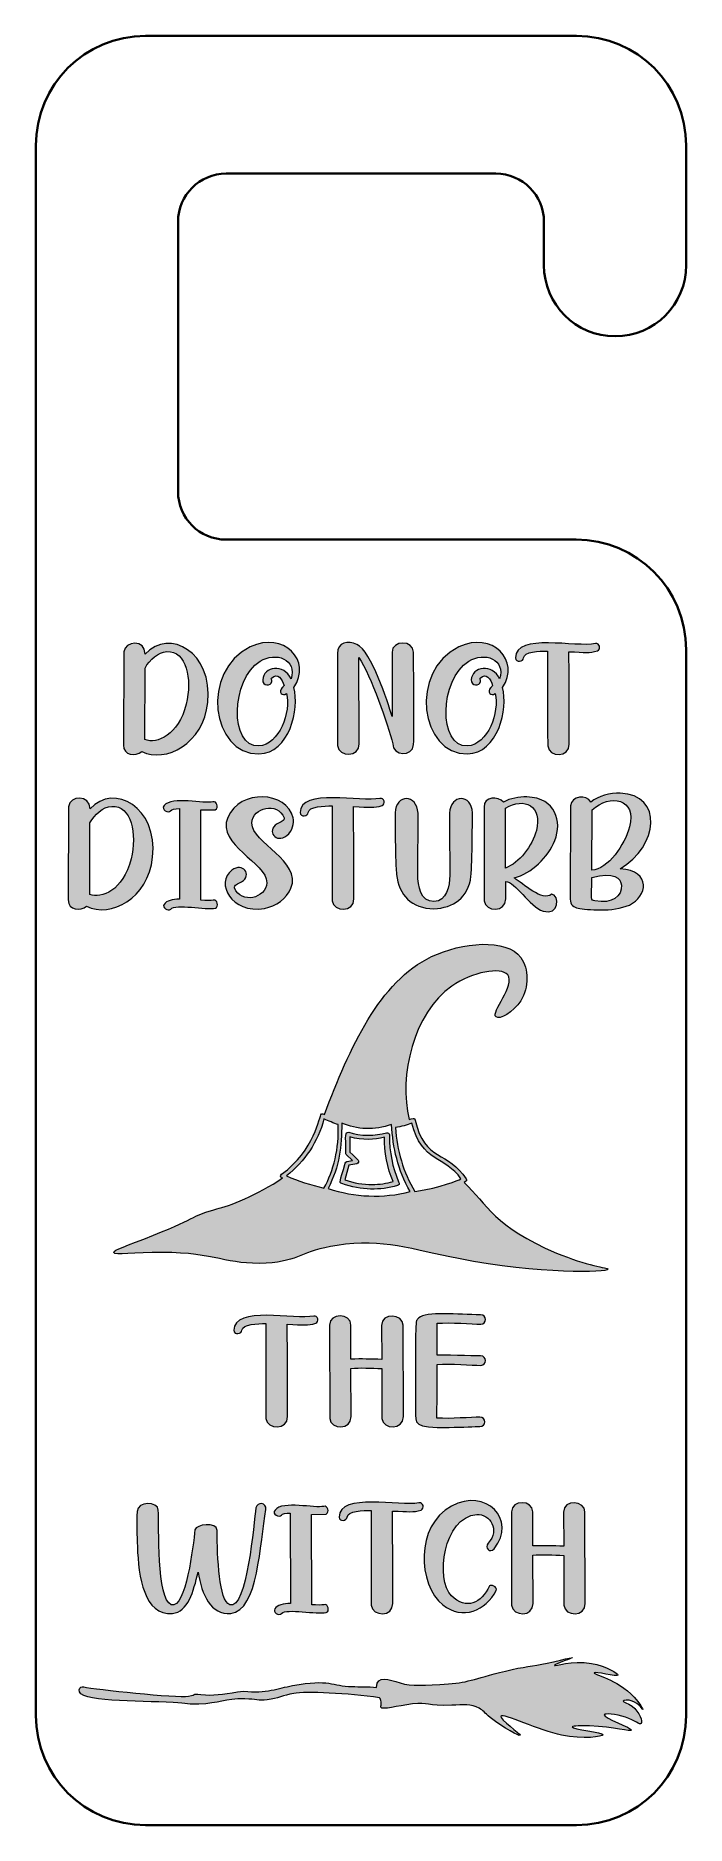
# Model space of a CAD drawing. Header units: inches. Extents: x 36 to 324, y 36 to 828.
import ezdxf

# ---------------------------------------------------------------- set-up
doc = ezdxf.new("R2010")
doc.units = ezdxf.units.IN
doc.header["$MEASUREMENT"] = 0
doc.layers.add('_U+0421_U+043B_U+043E_U+0439 1', color=7, linetype='Continuous')

msp = doc.modelspace()

# ---------------------------------------------------------------- hatches: boundary and pattern name
at = {"layer": '_U+0421_U+043B_U+043E_U+0439 1', "true_color": 0xffffff}
h = msp.add_hatch(color=7, dxfattribs=at)
h.dxf.hatch_style = 2
edge = h.paths.add_edge_path()
edge.add_spline(control_points=[(84.45, 554.32), (95.25, 566.02), (114.46, 555.01), (112.17, 532.91), (110.21, 514.67), (93.6, 505.96), (82.89, 511.23), (80.27, 509.1), (74.81, 509.38), (74.81, 514.06), (74.81, 514.06), (74.95, 555.31), (74.95, 555.31), (75.5, 560.25), (84.45, 560.93), (84.45, 554.32)], knot_values=[0, 0, 0, 0, 1, 1, 1, 2, 2, 2, 3, 3, 3, 4, 4, 4, 5, 5, 5, 5], degree=3, periodic=1)
edge = h.paths.add_edge_path()
edge.add_spline(control_points=[(84.31, 516.47), (89.74, 514.5), (99.14, 518.36), (102.6, 532.2), (105.36, 543.26), (102.67, 555.95), (94.09, 555.45), (90.12, 555.24), (86.51, 551.84), (84.38, 548.15), (84.38, 548.15), (84.31, 516.47), (84.31, 516.47)], knot_values=[0, 0, 0, 0, 1, 1, 1, 2, 2, 2, 3, 3, 3, 4, 4, 4, 4], degree=3, periodic=1)
edge = h.paths.add_edge_path()
edge.add_spline(control_points=[(134.78, 510.16), (113.8, 509.74), (108.76, 546.95), (130.95, 557.51), (145.7, 564.6), (158.53, 551.41), (150.23, 539.5), (153, 530.28), (148.24, 510.43), (134.78, 510.16)], knot_values=[0, 0, 0, 0, 1, 1, 1, 2, 2, 2, 3, 3, 3, 3], degree=3, periodic=1)
edge = h.paths.add_edge_path()
edge.add_spline(control_points=[(146.97, 536.88), (145.27, 535.46), (143.22, 537.66), (145.13, 539.5), (145.41, 539.79), (145.7, 540.14), (145.91, 540.43), (145.06, 543.12), (143.14, 546.45), (140.38, 543.61), (140.1, 543.47), (140.59, 542.91), (140.52, 542.27), (140.31, 540), (136.34, 540.14), (136.48, 542.98), (136.69, 548.72), (145.91, 550.35), (149.03, 543.33), (151.79, 552.05), (142.22, 555.52), (135.35, 551.2), (122.37, 543.19), (121.66, 513), (134.78, 513.7), (143.79, 514.18), (149.16, 528.87), (146.97, 536.88)], knot_values=[0, 0, 0, 0, 1, 1, 1, 2, 2, 2, 3, 3, 3, 4, 4, 4, 5, 5, 5, 6, 6, 6, 7, 7, 7, 8, 8, 8, 9, 9, 9, 9], degree=3, periodic=1)
edge = h.paths.add_edge_path()
edge.add_spline(control_points=[(178.16, 558.64), (184.66, 555.57), (191.78, 533.43), (193.83, 526.68), (193.83, 526.68), (193.75, 555.17), (193.75, 555.17), (193.75, 560.55), (203.25, 560.55), (203.25, 555.17), (203.25, 550.56), (203.68, 521.5), (203.25, 514.27), (202.9, 508.6), (194.11, 509.31), (194.04, 514.63), (192.12, 523.02), (184.25, 545.11), (179.08, 552.76), (179.08, 552.76), (179.22, 514.63), (179.22, 514.63), (179.22, 508.53), (170.29, 508.74), (169.65, 513.85), (169.65, 513.85), (169.58, 554.53), (169.58, 554.53), (169.58, 559.7), (174.26, 560.55), (178.16, 558.64)], knot_values=[0, 0, 0, 0, 1, 1, 1, 2, 2, 2, 3, 3, 3, 4, 4, 4, 5, 5, 5, 6, 6, 6, 7, 7, 7, 8, 8, 8, 9, 9, 9, 10, 10, 10, 10], degree=3, periodic=1)
edge = h.paths.add_edge_path()
edge.add_spline(control_points=[(227.14, 510.16), (206.16, 509.74), (201.12, 546.95), (223.31, 557.51), (238.06, 564.6), (250.89, 551.41), (242.6, 539.5), (245.36, 530.28), (240.61, 510.43), (227.14, 510.16)], knot_values=[0, 0, 0, 0, 1, 1, 1, 2, 2, 2, 3, 3, 3, 3], degree=3, periodic=1)
edge = h.paths.add_edge_path()
edge.add_spline(control_points=[(239.34, 536.88), (237.63, 535.46), (235.58, 537.66), (237.49, 539.5), (237.78, 539.79), (238.06, 540.14), (238.27, 540.43), (237.42, 543.12), (235.51, 546.45), (232.74, 543.61), (232.46, 543.47), (232.96, 542.91), (232.89, 542.27), (232.67, 540), (228.7, 540.14), (228.84, 542.98), (229.06, 548.72), (238.27, 550.35), (241.39, 543.33), (244.16, 552.05), (234.59, 555.52), (227.71, 551.2), (214.74, 543.19), (214.03, 513), (227.14, 513.7), (236.15, 514.18), (241.52, 528.87), (239.34, 536.88)], knot_values=[0, 0, 0, 0, 1, 1, 1, 2, 2, 2, 3, 3, 3, 4, 4, 4, 5, 5, 5, 6, 6, 6, 7, 7, 7, 8, 8, 8, 9, 9, 9, 9], degree=3, periodic=1)
edge = h.paths.add_edge_path()
edge.add_spline(control_points=[(252.02, 552.69), (252.02, 551.13), (248.41, 550.35), (248.41, 552.69), (248.41, 563.75), (275.45, 557.14), (283.78, 559), (285.62, 559.42), (286.4, 556.37), (284.7, 555.81), (281.09, 554.67), (279.39, 555.1), (272.08, 555.38), (272.08, 555.38), (272.23, 514.52), (272.23, 514.49), (272.23, 508.39), (263.29, 508.6), (262.66, 513.71), (262.65, 514.79), (262.58, 554.64), (262.58, 555.67), (258.86, 555.67), (252.14, 555.43), (252.02, 552.69)], knot_values=[0, 0, 0, 0, 1, 1, 1, 2, 2, 2, 3, 3, 3, 4, 4, 4, 5, 5, 5, 6, 6, 6, 7, 7, 7, 8, 8, 8, 8], degree=3, periodic=1)
edge = h.paths.add_edge_path()
edge.add_spline(control_points=[(60.03, 485.81), (70.83, 497.51), (90.04, 486.5), (87.75, 464.4), (85.78, 446.12), (69.16, 437.46), (58.47, 442.72), (55.85, 440.59), (50.39, 440.87), (50.39, 445.55), (50.39, 445.55), (50.53, 486.8), (50.53, 486.8), (51.08, 491.75), (60.03, 492.4), (60.03, 485.81)], knot_values=[0, 0, 0, 0, 1, 1, 1, 2, 2, 2, 3, 3, 3, 4, 4, 4, 5, 5, 5, 5], degree=3, periodic=1)
edge = h.paths.add_edge_path()
edge.add_spline(control_points=[(59.89, 447.96), (65.07, 446.08), (74.64, 449.54), (78.18, 463.69), (80.94, 474.75), (78.25, 487.44), (69.67, 486.94), (65.7, 486.73), (62.08, 483.33), (59.96, 479.64), (59.96, 479.64), (59.89, 447.96), (59.89, 447.96)], knot_values=[0, 0, 0, 0, 1, 1, 1, 2, 2, 2, 3, 3, 3, 4, 4, 4, 4], degree=3, periodic=1)
edge = h.paths.add_edge_path()
edge.add_spline(control_points=[(99.58, 485.95), (97.6, 485.95), (96.11, 485.74), (95.68, 485.03), (94.83, 483.75), (91.22, 485.38), (92.85, 487.3), (96.25, 491.57), (110.62, 487.92), (114.47, 488.93), (115.96, 489.42), (117.24, 486.45), (115.46, 485.45), (115.46, 485.45), (109.01, 485.38), (109.01, 485.38), (109.01, 485.38), (109.08, 445.41), (109.08, 445.41), (111.49, 445.27), (113.48, 445.13), (114.61, 445.41), (116.38, 445.98), (117.16, 442.36), (115.53, 441.94), (111.44, 440.91), (97.89, 443.95), (95.75, 441.51), (94.41, 440.23), (91.85, 442.22), (92.78, 443.57), (93.84, 445.27), (96.53, 445.83), (99.65, 445.91), (99.65, 445.91), (99.58, 485.95), (99.58, 485.95)], knot_values=[0, 0, 0, 0, 1, 1, 1, 2, 2, 2, 3, 3, 3, 4, 4, 4, 5, 5, 5, 6, 6, 6, 7, 7, 7, 8, 8, 8, 9, 9, 9, 10, 10, 10, 11, 11, 11, 12, 12, 12, 12], degree=3, periodic=1)
edge = h.paths.add_edge_path()
edge.add_spline(control_points=[(149.91, 481.84), (150.4, 479.64), (149.84, 476.03), (147.14, 474.04), (142.39, 470.22), (137.92, 476.17), (142.89, 479.15), (144.45, 480.07), (146.36, 480.64), (145.94, 481.84), (143.2, 489.16), (131.93, 486.5), (131.69, 479.57), (131.57, 470.63), (154.05, 462.81), (148.98, 450.72), (147, 446.12), (142.46, 442.79), (137.29, 441.79), (122.38, 439.16), (115.46, 453.24), (122.83, 458.66), (127.58, 462.49), (132.04, 456.53), (127.08, 453.56), (125.52, 452.64), (123.61, 452.07), (124.03, 450.86), (126.76, 443.54), (138.04, 446.21), (138.28, 453.13), (138.4, 462.07), (115.92, 469.89), (120.98, 481.98), (126.42, 494.81), (147.24, 493.68), (149.91, 481.84)], knot_values=[0, 0, 0, 0, 1, 1, 1, 2, 2, 2, 3, 3, 3, 4, 4, 4, 5, 5, 5, 6, 6, 6, 7, 7, 7, 8, 8, 8, 9, 9, 9, 10, 10, 10, 11, 11, 11, 12, 12, 12, 12], degree=3, periodic=1)
edge = h.paths.add_edge_path()
edge.add_spline(control_points=[(156.65, 484.18), (156.65, 482.62), (153.03, 481.84), (153.03, 484.18), (153.03, 495.24), (180.07, 488.63), (188.4, 490.49), (190.25, 490.91), (191.03, 487.86), (189.33, 487.3), (185.71, 486.16), (184.01, 486.59), (176.71, 486.87), (176.71, 486.87), (176.85, 446.01), (176.85, 445.98), (176.85, 439.88), (167.92, 440.09), (167.28, 445.2), (167.28, 446.38), (167.21, 486.15), (167.21, 487.16), (163.73, 487.15), (156.76, 486.97), (156.65, 484.18)], knot_values=[0, 0, 0, 0, 1, 1, 1, 2, 2, 2, 3, 3, 3, 4, 4, 4, 5, 5, 5, 6, 6, 6, 7, 7, 7, 8, 8, 8, 8], degree=3, periodic=1)
edge = h.paths.add_edge_path()
edge.add_spline(control_points=[(229.31, 484.11), (229.31, 467.81), (229.02, 459.94), (228.67, 456.11), (227.67, 446.4), (220.66, 441.94), (212.29, 441.65), (202.37, 441.65), (196.69, 447.68), (195.77, 456.82), (195.35, 460.86), (195.13, 468.23), (195.13, 484.11), (195.35, 492.54), (204.85, 492.4), (205.27, 483.97), (205.27, 483.97), (205.13, 456.82), (205.13, 456.82), (205.27, 451.72), (206.33, 444.77), (212.29, 444.77), (218.1, 445.05), (219.17, 451.58), (219.31, 456.47), (219.31, 456.61), (219.31, 457.24), (219.17, 483.97), (219.59, 492.4), (229.09, 492.54), (229.31, 484.11)], knot_values=[0, 0, 0, 0, 1, 1, 1, 2, 2, 2, 3, 3, 3, 4, 4, 4, 5, 5, 5, 6, 6, 6, 7, 7, 7, 8, 8, 8, 9, 9, 9, 10, 10, 10, 10], degree=3, periodic=1)
edge = h.paths.add_edge_path()
edge.add_spline(control_points=[(244.12, 445.98), (244.12, 439.88), (235.18, 440.09), (234.55, 445.2), (234.55, 445.2), (234.48, 486.52), (234.48, 486.52), (234.48, 491.48), (240.64, 491.55), (243.05, 488.86), (246.17, 490.49), (249.93, 491.2), (253.48, 491.12), (266.45, 490.7), (269.07, 480.07), (265.81, 471.85), (262.9, 464.33), (255.39, 457.25), (247.8, 455.26), (247.88, 455.19), (248.02, 455.19), (248.09, 455.12), (251.35, 452.92), (260.71, 444.49), (264.32, 448.1), (268.22, 447.82), (267.8, 438.32), (260.63, 440.59), (254.57, 442.52), (248.24, 453.7), (244.12, 453.7), (244.12, 453.7), (244.12, 445.98), (244.12, 445.98), (244.12, 445.98), (244.12, 445.98), (244.12, 445.98)], knot_values=[0, 0, 0, 0, 1, 1, 1, 2, 2, 2, 3, 3, 3, 4, 4, 4, 5, 5, 5, 6, 6, 6, 7, 7, 7, 8, 8, 8, 9, 9, 9, 10, 10, 10, 11, 11, 11, 12, 12, 12, 12], degree=3, periodic=1)
edge = h.paths.add_edge_path()
edge.add_spline(control_points=[(244.05, 459.65), (250, 461.85), (255.82, 469.44), (257.66, 476.31), (260.44, 486.89), (252.34, 491.31), (243.97, 486.16), (243.97, 486.16), (244.05, 459.65), (244.05, 459.65)], knot_values=[0, 0, 0, 0, 1, 1, 1, 2, 2, 2, 3, 3, 3, 3], degree=3, periodic=1)
edge = h.paths.add_edge_path()
edge.add_spline(control_points=[(298.84, 443.28), (291.54, 440.02), (279.91, 441.16), (276.16, 441.87), (274.24, 442.15), (272.68, 443.35), (272.68, 445.91), (272.68, 445.91), (272.75, 487.23), (272.75, 487.23), (273.25, 491.55), (279.77, 492.33), (281.76, 488.79), (285.23, 491.62), (290.19, 492.9), (294.8, 492.76), (313.92, 492.13), (311.8, 469.27), (294.73, 459.3), (309.02, 458.46), (306.64, 446.77), (298.84, 443.28)], knot_values=[0, 0, 0, 0, 1, 1, 1, 2, 2, 2, 3, 3, 3, 4, 4, 4, 5, 5, 5, 6, 6, 6, 7, 7, 7, 7], degree=3, periodic=1)
edge = h.paths.add_edge_path()
edge.add_spline(control_points=[(282.18, 455.4), (282.18, 445.16), (281.38, 445.53), (283.6, 445.13), (291.19, 443.57), (295.72, 447.25), (295.3, 452), (295.02, 455.05), (292.25, 458.17), (282.18, 455.4)], knot_values=[0, 0, 0, 0, 1, 1, 1, 2, 2, 2, 3, 3, 3, 3], degree=3, periodic=1)
edge = h.paths.add_edge_path()
edge.add_spline(control_points=[(282.18, 458.73), (289.49, 459.09), (296.79, 469.93), (298.91, 477.94), (302.34, 490.34), (290.18, 492.69), (282.33, 485.38), (282.33, 485.38), (282.18, 458.73), (282.18, 458.73)], knot_values=[0, 0, 0, 0, 1, 1, 1, 2, 2, 2, 3, 3, 3, 3], degree=3, periodic=1)
edge = h.paths.add_edge_path()
edge.add_spline(control_points=[(127.3, 255.05), (127.3, 253.49), (123.68, 252.71), (123.68, 255.05), (123.68, 266.12), (150.89, 259.54), (159.06, 261.36), (160.9, 261.78), (161.68, 258.73), (159.98, 258.17), (156.36, 257.03), (154.66, 257.46), (147.36, 257.74), (147.36, 257.74), (147.5, 216.88), (147.5, 216.85), (147.5, 210.75), (138.57, 210.96), (137.93, 216.07), (137.93, 217.14), (137.86, 257), (137.86, 258.02), (134.38, 258.03), (127.42, 257.84), (127.3, 255.05)], knot_values=[0, 0, 0, 0, 1, 1, 1, 2, 2, 2, 3, 3, 3, 4, 4, 4, 5, 5, 5, 6, 6, 6, 7, 7, 7, 8, 8, 8, 8], degree=3, periodic=1)
edge = h.paths.add_edge_path()
edge.add_spline(control_points=[(175.57, 242.29), (180.21, 242.45), (184.46, 242.3), (189.18, 242.15), (189.18, 242.15), (189.11, 257.17), (189.11, 257.17), (189.11, 263.34), (198.68, 262.13), (198.61, 257.39), (198.61, 257.39), (198.75, 216.84), (198.75, 216.84), (198.75, 210.75), (189.82, 210.96), (189.18, 216.06), (189.18, 216.06), (189.18, 238.11), (189.18, 238.11), (184.72, 238.32), (179.4, 238.53), (175.57, 238.18), (175.57, 238.18), (175.64, 216.84), (175.64, 216.84), (175.71, 210.75), (166.71, 210.96), (166.14, 216.06), (166.14, 216.06), (166.07, 257.38), (166.07, 257.38), (166, 262.91), (175.64, 262.63), (175.5, 257.38), (175.5, 257.38), (175.57, 242.29), (175.57, 242.29)], knot_values=[0, 0, 0, 0, 1, 1, 1, 2, 2, 2, 3, 3, 3, 4, 4, 4, 5, 5, 5, 6, 6, 6, 7, 7, 7, 8, 8, 8, 9, 9, 9, 10, 10, 10, 11, 11, 11, 12, 12, 12, 12], degree=3, periodic=1)
edge = h.paths.add_edge_path()
edge.add_spline(control_points=[(232.63, 216.63), (235.4, 216.56), (235.61, 212.38), (232.56, 212.45), (230.86, 212.45), (224.98, 212.17), (219.02, 212.1), (202.99, 211.82), (204.14, 213.59), (204.14, 219.61), (204.29, 261.16), (203.74, 258.91), (205.62, 260.58), (208.55, 263.5), (223.3, 261.92), (232.92, 261.92), (235.97, 261.92), (235.75, 257.81), (232.99, 257.74), (229.02, 257.81), (219.8, 258.59), (213.71, 258.17), (213.71, 258.17), (213.78, 244.06), (213.78, 244.06), (220.4, 244.06), (232.92, 243.71), (232.92, 243.71), (235.97, 243.71), (235.75, 239.53), (232.99, 239.53), (229.02, 239.6), (219.8, 240.38), (213.71, 239.95), (213.71, 239.92), (213.63, 216.21), (213.63, 216.21), (219.73, 215.78), (228.74, 216.56), (232.63, 216.63)], knot_values=[0, 0, 0, 0, 1, 1, 1, 2, 2, 2, 3, 3, 3, 4, 4, 4, 5, 5, 5, 6, 6, 6, 7, 7, 7, 8, 8, 8, 9, 9, 9, 10, 10, 10, 11, 11, 11, 12, 12, 12, 13, 13, 13, 13], degree=3, periodic=1)
edge = h.paths.add_edge_path()
edge.add_spline(control_points=[(96.5, 129.71), (83.95, 128.65), (81.47, 145.87), (80.97, 159.34), (80.76, 163.87), (80.55, 170.18), (80.83, 174.79), (81.11, 179.68), (90.12, 179.32), (90.26, 175.42), (90.62, 168.96), (89.51, 135.81), (96, 133.61), (102.57, 131.42), (105.65, 159.92), (106.49, 166.78), (106.78, 169.12), (116.28, 170.32), (116.28, 166.49), (116.42, 154.44), (117.06, 135.24), (121.88, 133.61), (129.6, 131.03), (132.53, 170.35), (133.5, 176.42), (133.93, 179.32), (138.4, 178.83), (137.83, 175.78), (135.33, 160.77), (134.41, 130.87), (122.37, 129.71), (113.44, 128.93), (109.54, 137.93), (107.84, 148.07), (105.89, 139.3), (103.31, 130.38), (96.5, 129.71)], knot_values=[0, 0, 0, 0, 1, 1, 1, 2, 2, 2, 3, 3, 3, 4, 4, 4, 5, 5, 5, 6, 6, 6, 7, 7, 7, 8, 8, 8, 9, 9, 9, 10, 10, 10, 11, 11, 11, 12, 12, 12, 12], degree=3, periodic=1)
edge = h.paths.add_edge_path()
edge.add_spline(control_points=[(148.67, 174.15), (146.68, 174.15), (145.2, 173.94), (144.77, 173.23), (143.92, 171.95), (140.3, 173.58), (141.93, 175.5), (145.34, 179.78), (159.71, 176.11), (163.56, 177.13), (165.05, 177.62), (166.32, 174.65), (164.55, 173.65), (164.55, 173.65), (158.1, 173.58), (158.1, 173.58), (158.1, 173.58), (158.17, 133.61), (158.17, 133.61), (160.58, 133.47), (162.57, 133.32), (163.7, 133.61), (165.47, 134.18), (166.25, 130.56), (164.62, 130.14), (160.54, 129.11), (146.98, 132.15), (144.84, 129.71), (143.49, 128.43), (140.94, 130.42), (141.86, 131.77), (142.93, 133.47), (145.62, 134.03), (148.74, 134.11), (148.74, 134.11), (148.67, 174.15), (148.67, 174.15)], knot_values=[0, 0, 0, 0, 1, 1, 1, 2, 2, 2, 3, 3, 3, 4, 4, 4, 5, 5, 5, 6, 6, 6, 7, 7, 7, 8, 8, 8, 9, 9, 9, 10, 10, 10, 11, 11, 11, 12, 12, 12, 12], degree=3, periodic=1)
edge = h.paths.add_edge_path()
edge.add_spline(control_points=[(173.9, 172.38), (173.9, 170.82), (170.29, 170.04), (170.29, 172.38), (170.29, 183.45), (197.38, 176.84), (205.66, 178.69), (207.51, 179.11), (208.29, 176.06), (206.58, 175.5), (202.97, 174.36), (201.27, 174.79), (193.97, 175.07), (193.97, 175.07), (194.11, 134.21), (194.11, 134.18), (194.11, 128.08), (185.17, 128.29), (184.54, 133.4), (184.54, 134.47), (184.47, 174.33), (184.47, 175.35), (180.99, 175.35), (174.02, 175.16), (173.9, 172.38)], knot_values=[0, 0, 0, 0, 1, 1, 1, 2, 2, 2, 3, 3, 3, 4, 4, 4, 5, 5, 5, 6, 6, 6, 7, 7, 7, 8, 8, 8, 8], degree=3, periodic=1)
edge = h.paths.add_edge_path()
edge.add_spline(control_points=[(220.05, 177.27), (235.22, 185.49), (249.33, 171.24), (238.91, 158.34), (237.14, 156.15), (234.44, 158.77), (236.36, 160.83), (241.74, 166.71), (236.99, 173.87), (231.32, 173.51), (216.29, 172.52), (212.89, 144.52), (220.05, 137.51), (226.5, 131.13), (233.38, 134.32), (236.92, 141.9), (237.35, 142.75), (240.61, 141.48), (239.83, 139.92), (235.43, 130.99), (224.8, 126.59), (216.29, 133.47), (205.09, 142.48), (204, 168.58), (220.05, 177.27)], knot_values=[0, 0, 0, 0, 1, 1, 1, 2, 2, 2, 3, 3, 3, 4, 4, 4, 5, 5, 5, 6, 6, 6, 7, 7, 7, 8, 8, 8, 8], degree=3, periodic=1)
edge = h.paths.add_edge_path()
edge.add_spline(control_points=[(256.13, 159.62), (260.77, 159.78), (265.02, 159.63), (269.74, 159.48), (269.74, 159.48), (269.67, 174.5), (269.67, 174.5), (269.67, 180.67), (279.24, 179.46), (279.17, 174.72), (279.17, 174.72), (279.31, 134.17), (279.31, 134.17), (279.31, 128.08), (270.38, 128.29), (269.74, 133.39), (269.74, 133.39), (269.74, 155.44), (269.74, 155.44), (265.28, 155.65), (259.96, 155.86), (256.13, 155.51), (256.13, 155.51), (256.2, 134.17), (256.2, 134.17), (256.27, 128.08), (247.27, 128.29), (246.7, 133.39), (246.7, 133.39), (246.63, 174.71), (246.63, 174.71), (246.56, 180.24), (256.2, 179.96), (256.06, 174.71), (256.06, 174.71), (256.13, 159.62), (256.13, 159.62)], knot_values=[0, 0, 0, 0, 1, 1, 1, 2, 2, 2, 3, 3, 3, 4, 4, 4, 5, 5, 5, 6, 6, 6, 7, 7, 7, 8, 8, 8, 9, 9, 9, 10, 10, 10, 11, 11, 11, 12, 12, 12, 12], degree=3, periodic=1)
edge = h.paths.add_edge_path()
edge.add_spline(control_points=[(300.93, 92.69), (293.17, 100.88), (283, 102.69), (283.17, 103.46), (283.35, 104.24), (293.52, 101.48), (293.78, 102.43), (294.04, 103.12), (288.69, 106.39), (282.05, 107.6), (273.17, 109.15), (265.76, 106.22), (265.67, 106.74), (265.41, 107.69), (284.04, 112.86), (265.16, 108.38), (257.48, 106.57), (254.12, 106.48), (246.96, 104.93), (230.24, 101.13), (228.43, 99.15), (218.69, 98.55), (207.91, 97.86), (202.57, 97.43), (197.31, 98.98), (192.31, 100.45), (187.22, 102.77), (186.79, 97), (183.34, 97.43), (179.2, 97.26), (176.1, 97.34), (166.87, 97.6), (166.53, 100.88), (149.63, 97.77), (143.42, 96.65), (138.08, 94.24), (127.99, 95.36), (120.75, 94.41), (116.1, 93.29), (111.18, 93.72), (104.46, 94.32), (107.91, 93.89), (103.59, 93.12), (98.51, 92.25), (62.13, 96.13), (57.21, 97.25), (56.35, 97.43), (55.4, 96.91), (55.23, 95.96), (53.94, 90.36), (81.35, 91.22), (96.78, 90.27), (103.16, 89.93), (103.77, 89.41), (108.16, 89.58), (117.39, 89.93), (119.54, 92.08), (128.51, 91.91), (133.85, 91.82), (134.29, 91.05), (138.51, 91.48), (143.51, 92.08), (145.24, 93.46), (150.24, 94.32), (155.41, 95.27), (174.38, 94.49), (188.17, 92.43), (188.51, 91.91), (188.86, 91.39), (188.95, 90.62), (189.12, 89.32), (188.6, 88.81), (188.77, 88.29), (189.46, 86.74), (196.1, 88.89), (202.74, 89.67), (210.07, 90.53), (208.86, 88.72), (220.15, 89.06), (225.5, 89.24), (228.6, 89.75), (232.31, 87.77), (234.29, 86.74), (234.47, 85.79), (237.14, 83.72), (243.52, 78.8), (250.07, 75.27), (250.42, 75.79), (250.85, 76.39), (241.1, 83.03), (241.88, 84.32), (242.66, 85.61), (259.38, 77.86), (268.78, 75.87), (278.43, 73.8), (287.14, 75.18), (287.23, 76.04), (287.31, 77.08), (273.43, 78.54), (273.52, 79.49), (273.61, 80.01), (278.09, 80.01), (281.19, 79.92), (292.23, 79.58), (299.47, 77.25), (299.73, 78.03), (300.07, 79.06), (287.31, 83.54), (287.66, 84.84), (287.92, 85.61), (292.66, 85.35), (297.14, 83.8), (301.45, 82.34), (303.35, 80.35), (304.04, 80.96), (304.9, 81.82), (303.26, 86.13), (300.07, 88.63), (298.09, 90.18), (296.02, 90.53), (296.11, 90.96), (296.19, 91.39), (298.18, 91.56), (300.07, 90.96), (303.09, 89.92), (304.73, 87.08), (304.81, 87.17), (304.81, 87.26), (303.52, 90.01), (300.93, 92.69)], knot_values=[0, 0, 0, 0, 1, 1, 1, 2, 2, 2, 3, 3, 3, 4, 4, 4, 5, 5, 5, 6, 6, 6, 7, 7, 7, 8, 8, 8, 9, 9, 9, 10, 10, 10, 11, 11, 11, 12, 12, 12, 13, 13, 13, 14, 14, 14, 15, 15, 15, 16, 16, 16, 17, 17, 17, 18, 18, 18, 19, 19, 19, 20, 20, 20, 21, 21, 21, 22, 22, 22, 23, 23, 23, 24, 24, 24, 25, 25, 25, 26, 26, 26, 27, 27, 27, 28, 28, 28, 29, 29, 29, 30, 30, 30, 31, 31, 31, 32, 32, 32, 33, 33, 33, 34, 34, 34, 35, 35, 35, 36, 36, 36, 37, 37, 37, 38, 38, 38, 39, 39, 39, 40, 40, 40, 41, 41, 41, 42, 42, 42, 43, 43, 43, 43], degree=3, periodic=1)
edge = h.paths.add_edge_path()
edge.add_spline(control_points=[(266.51, 289.25), (238.88, 300.93), (235.96, 310.82), (225.62, 320.48), (226.75, 320.93), (226.97, 321.6), (226.52, 322.05), (218.88, 334.41), (207.87, 329.69), (204.05, 348.12), (203.83, 349.47), (202.48, 348.57), (201.36, 348.34), (196.64, 367.66), (203.15, 395.52), (220.23, 407.43), (229.22, 413.72), (242.02, 415.97), (244.95, 412.38), (248.54, 407.88), (237.31, 395.75), (239.78, 393.73), (241.35, 392.38), (247.42, 395.75), (250.79, 400.92), (254.38, 406.76), (254.38, 415.07), (250.79, 420.02), (244.27, 428.78), (224.72, 426.76), (211.24, 420.46), (188.1, 409.46), (175.07, 380.25), (163.83, 350.59), (163.38, 350.81), (162.93, 351.04), (162.49, 350.81), (161.44, 349.77), (159.66, 334.79), (144.74, 324.08), (144.29, 323.63), (144.06, 322.95), (145.18, 322.5), (134.4, 314.86), (121.14, 309.92), (116.2, 308.8), (105.42, 305.88), (108.56, 305.43), (88.12, 297.11), (75.98, 292.17), (70.14, 290.6), (70.59, 289.48), (70.82, 288.13), (79.8, 289.48), (91.94, 289.48), (115.98, 289.48), (120.47, 283.86), (137.99, 284.76), (153.27, 285.66), (153.05, 290.15), (169.45, 292.62), (189.9, 295.77), (202.48, 290.83), (223.15, 286.78), (258.87, 279.82), (289.21, 280.49), (289.43, 282.06), (289.43, 282.73), (279.99, 283.63), (266.51, 289.25)], knot_values=[0, 0, 0, 0, 1, 1, 1, 2, 2, 2, 3, 3, 3, 4, 4, 4, 5, 5, 5, 6, 6, 6, 7, 7, 7, 8, 8, 8, 9, 9, 9, 10, 10, 10, 11, 11, 11, 12, 12, 12, 13, 13, 13, 14, 14, 14, 15, 15, 15, 16, 16, 16, 17, 17, 17, 18, 18, 18, 19, 19, 19, 20, 20, 20, 21, 21, 21, 22, 22, 22, 23, 23, 23, 23], degree=3, periodic=1)
edge = h.paths.add_edge_path()
edge.add_spline(control_points=[(146.98, 323.4), (155.07, 329.69), (160.91, 338.46), (163.61, 348.57), (165.63, 347.67), (167.88, 346.77), (169.9, 346.09), (170.35, 335.53), (167.88, 325.65), (163.61, 318.01), (157.77, 319.36), (152.15, 321.16), (146.98, 323.4)], knot_values=[0, 0, 0, 0, 1, 1, 1, 2, 2, 2, 3, 3, 3, 4, 4, 4, 4], degree=3, periodic=1)
edge = h.paths.add_edge_path()
edge.add_spline(control_points=[(165.41, 317.78), (170.58, 327.67), (171.47, 336.43), (171.47, 346.77), (178.21, 343.85), (186.08, 343.4), (193.49, 346.09), (194.17, 335.76), (196.19, 326.1), (201.81, 316.44), (189.67, 313.29), (177.32, 313.97), (165.41, 317.78)], knot_values=[0, 0, 0, 0, 1, 1, 1, 2, 2, 2, 3, 3, 3, 4, 4, 4, 4], degree=3, periodic=1)
edge = h.paths.add_edge_path()
edge.add_spline(control_points=[(203.83, 316.44), (198.66, 324.97), (195.96, 334.86), (195.29, 344.75), (197.76, 345.19), (200.46, 345.87), (202.48, 346.77), (206.75, 329.24), (217.53, 332.16), (224.27, 322.05), (222.93, 321.38), (215.51, 318.23), (203.83, 316.44)], knot_values=[0, 0, 0, 0, 1, 1, 1, 2, 2, 2, 3, 3, 3, 4, 4, 4, 4], degree=3, periodic=1)
edge = h.paths.add_edge_path()
edge.add_spline(control_points=[(196.64, 320.71), (193.91, 327.53), (192.59, 333.44), (192.59, 341.6), (192.59, 341.83), (192.37, 342.27), (192.14, 342.27), (191.92, 342.5), (191.7, 342.5), (191.25, 342.5), (186.55, 341.16), (179.58, 340.74), (174.62, 342.72), (172.76, 342.72), (173.27, 341.74), (173.27, 333.51), (173.27, 333.29), (173.27, 333.06), (173.5, 332.84), (173.5, 332.84), (176.19, 330.14), (176.19, 330.14), (176.19, 330.14), (173.72, 329.69), (173.72, 329.69), (173.5, 329.69), (173.05, 329.47), (173.05, 329.02), (170.57, 320.36), (170.23, 320.45), (171.48, 320.03), (180.31, 316.94), (188.49, 316.87), (196.19, 319.13), (196.42, 319.13), (196.64, 319.36), (196.86, 319.58), (196.86, 320.03), (196.86, 320.48), (196.64, 320.71)], knot_values=[0, 0, 0, 0, 1, 1, 1, 2, 2, 2, 3, 3, 3, 4, 4, 4, 5, 5, 5, 6, 6, 6, 7, 7, 7, 8, 8, 8, 9, 9, 9, 10, 10, 10, 11, 11, 11, 12, 12, 12, 13, 13, 13, 13], degree=3, periodic=1)
edge = h.paths.add_edge_path()
edge.add_spline(control_points=[(184.96, 319.58), (184.96, 319.58), (184.96, 319.58), (184.96, 319.58), (180.91, 319.58), (176.87, 320.26), (172.82, 321.6), (172.82, 321.6), (174.62, 328.12), (174.62, 328.12), (174.62, 328.12), (178.21, 328.79), (178.21, 328.79), (178.44, 328.79), (178.89, 329.02), (178.89, 329.47), (178.89, 330.47), (178.95, 330.08), (175.07, 333.96), (175.07, 333.96), (175.07, 340.7), (175.07, 340.7), (180.72, 339.01), (185.83, 339.35), (190.35, 340.48), (190.35, 334.21), (191.69, 326.7), (194.17, 320.93), (191.47, 320.03), (188.1, 319.58), (184.96, 319.58)], knot_values=[0, 0, 0, 0, 1, 1, 1, 2, 2, 2, 3, 3, 3, 4, 4, 4, 5, 5, 5, 6, 6, 6, 7, 7, 7, 8, 8, 8, 9, 9, 9, 10, 10, 10, 10], degree=3, periodic=1)

# ---------------------------------------------------------------- linework, layer by layer
at = {"layer": '_U+0421_U+043B_U+043E_U+0439 1', "color": 1, "lineweight": 35, "true_color": 0xff0000}
msp.add_open_spline([(120.25, 605), (120.25, 605), (275.2, 605), (275.2, 605), (302.15, 605), (324, 583.15), (324, 556.2), (324, 556.2), (324, 84.62), (324, 84.62), (324, 57.77), (302.23, 36), (275.38, 36), (275.38, 36), (84.62, 36), (84.62, 36), (57.77, 36), (36, 57.77), (36, 84.62), (36, 84.62), (36, 779.38), (36, 779.38), (36, 806.23), (57.77, 828), (84.62, 828), (84.62, 828), (275.38, 828), (275.38, 828), (302.23, 828), (324, 806.23), (324, 779.38), (324, 779.38), (324, 726.5), (324, 726.5), (324, 709.1), (309.9, 695), (292.5, 695), (292.5, 695), (292.5, 695), (292.5, 695), (275.1, 695), (261, 709.1), (261, 726.5), (261, 726.5), (261, 745.75), (261, 745.75), (261, 757.49), (251.49, 767), (239.75, 767), (239.75, 767), (120.25, 767), (120.25, 767), (108.51, 767), (99, 757.49), (99, 745.75), (99, 745.75), (99, 626.25), (99, 626.25), (99, 614.51), (108.51, 605), (120.25, 605)], degree=3, knots=[0, 0, 0, 0, 1, 1, 1, 2, 2, 2, 3, 3, 3, 4, 4, 4, 5, 5, 5, 6, 6, 6, 7, 7, 7, 8, 8, 8, 9, 9, 9, 10, 10, 10, 11, 11, 11, 12, 12, 12, 13, 13, 13, 14, 14, 14, 15, 15, 15, 16, 16, 16, 17, 17, 17, 18, 18, 18, 19, 19, 19, 20, 20, 20, 20], dxfattribs=at)
at = {"layer": '_U+0421_U+043B_U+043E_U+0439 1', "lineweight": 0}
for points, knots in [([(84.45, 554.32), (95.25, 566.02), (114.46, 555.01), (112.17, 532.91), (110.21, 514.67), (93.6, 505.96), (82.89, 511.23), (80.27, 509.1), (74.81, 509.38), (74.81, 514.06), (74.81, 514.06), (74.95, 555.31), (74.95, 555.31), (75.5, 560.25), (84.45, 560.93), (84.45, 554.32)], [0, 0, 0, 0, 1, 1, 1, 2, 2, 2, 3, 3, 3, 4, 4, 4, 5, 5, 5, 5]), ([(134.78, 510.16), (113.8, 509.74), (108.76, 546.95), (130.95, 557.51), (145.7, 564.6), (158.53, 551.41), (150.23, 539.5), (153, 530.28), (148.24, 510.43), (134.78, 510.16)], [0, 0, 0, 0, 1, 1, 1, 2, 2, 2, 3, 3, 3, 3]), ([(227.14, 510.16), (206.16, 509.74), (201.12, 546.95), (223.31, 557.51), (238.06, 564.6), (250.89, 551.41), (242.6, 539.5), (245.36, 530.28), (240.61, 510.43), (227.14, 510.16)], [0, 0, 0, 0, 1, 1, 1, 2, 2, 2, 3, 3, 3, 3]), ([(252.02, 552.69), (252.02, 551.13), (248.41, 550.35), (248.41, 552.69), (248.41, 563.75), (275.45, 557.14), (283.78, 559), (285.62, 559.42), (286.4, 556.37), (284.7, 555.81), (281.09, 554.67), (279.39, 555.1), (272.08, 555.38), (272.08, 555.38), (272.23, 514.52), (272.23, 514.49), (272.23, 508.39), (263.29, 508.6), (262.66, 513.71), (262.65, 514.79), (262.58, 554.64), (262.58, 555.67), (258.86, 555.67), (252.14, 555.43), (252.02, 552.69)], [0, 0, 0, 0, 1, 1, 1, 2, 2, 2, 3, 3, 3, 4, 4, 4, 5, 5, 5, 6, 6, 6, 7, 7, 7, 8, 8, 8, 8]), ([(84.31, 516.47), (89.74, 514.5), (99.14, 518.36), (102.6, 532.2), (105.36, 543.26), (102.67, 555.95), (94.09, 555.45), (90.12, 555.24), (86.51, 551.84), (84.38, 548.15), (84.38, 548.15), (84.31, 516.47), (84.31, 516.47)], [0, 0, 0, 0, 1, 1, 1, 2, 2, 2, 3, 3, 3, 4, 4, 4, 4]), ([(146.97, 536.88), (145.27, 535.46), (143.22, 537.66), (145.13, 539.5), (145.41, 539.79), (145.7, 540.14), (145.91, 540.43), (145.06, 543.12), (143.14, 546.45), (140.38, 543.61), (140.1, 543.47), (140.59, 542.91), (140.52, 542.27), (140.31, 540), (136.34, 540.14), (136.48, 542.98), (136.69, 548.72), (145.91, 550.35), (149.03, 543.33), (151.79, 552.05), (142.22, 555.52), (135.35, 551.2), (122.37, 543.19), (121.66, 513), (134.78, 513.7), (143.79, 514.18), (149.16, 528.87), (146.97, 536.88)], [0, 0, 0, 0, 1, 1, 1, 2, 2, 2, 3, 3, 3, 4, 4, 4, 5, 5, 5, 6, 6, 6, 7, 7, 7, 8, 8, 8, 9, 9, 9, 9]), ([(178.16, 558.64), (184.66, 555.57), (191.78, 533.43), (193.83, 526.68), (193.83, 526.68), (193.75, 555.17), (193.75, 555.17), (193.75, 560.55), (203.25, 560.55), (203.25, 555.17), (203.25, 550.56), (203.68, 521.5), (203.25, 514.27), (202.9, 508.6), (194.11, 509.31), (194.04, 514.63), (192.12, 523.02), (184.25, 545.11), (179.08, 552.76), (179.08, 552.76), (179.22, 514.63), (179.22, 514.63), (179.22, 508.53), (170.29, 508.74), (169.65, 513.85), (169.65, 513.85), (169.58, 554.53), (169.58, 554.53), (169.58, 559.7), (174.26, 560.55), (178.16, 558.64)], [0, 0, 0, 0, 1, 1, 1, 2, 2, 2, 3, 3, 3, 4, 4, 4, 5, 5, 5, 6, 6, 6, 7, 7, 7, 8, 8, 8, 9, 9, 9, 10, 10, 10, 10]), ([(239.34, 536.88), (237.63, 535.46), (235.58, 537.66), (237.49, 539.5), (237.78, 539.79), (238.06, 540.14), (238.27, 540.43), (237.42, 543.12), (235.51, 546.45), (232.74, 543.61), (232.46, 543.47), (232.96, 542.91), (232.89, 542.27), (232.67, 540), (228.7, 540.14), (228.84, 542.98), (229.06, 548.72), (238.27, 550.35), (241.39, 543.33), (244.16, 552.05), (234.59, 555.52), (227.71, 551.2), (214.74, 543.19), (214.03, 513), (227.14, 513.7), (236.15, 514.18), (241.52, 528.87), (239.34, 536.88)], [0, 0, 0, 0, 1, 1, 1, 2, 2, 2, 3, 3, 3, 4, 4, 4, 5, 5, 5, 6, 6, 6, 7, 7, 7, 8, 8, 8, 9, 9, 9, 9]), ([(60.03, 485.81), (70.83, 497.51), (90.04, 486.5), (87.75, 464.4), (85.78, 446.12), (69.16, 437.46), (58.47, 442.72), (55.85, 440.59), (50.39, 440.87), (50.39, 445.55), (50.39, 445.55), (50.53, 486.8), (50.53, 486.8), (51.08, 491.75), (60.03, 492.4), (60.03, 485.81)], [0, 0, 0, 0, 1, 1, 1, 2, 2, 2, 3, 3, 3, 4, 4, 4, 5, 5, 5, 5]), ([(99.58, 485.95), (97.6, 485.95), (96.11, 485.74), (95.68, 485.03), (94.83, 483.75), (91.22, 485.38), (92.85, 487.3), (96.25, 491.57), (110.62, 487.92), (114.47, 488.93), (115.96, 489.42), (117.24, 486.45), (115.46, 485.45), (115.46, 485.45), (109.01, 485.38), (109.01, 485.38), (109.01, 485.38), (109.08, 445.41), (109.08, 445.41), (111.49, 445.27), (113.48, 445.13), (114.61, 445.41), (116.38, 445.98), (117.16, 442.36), (115.53, 441.94), (111.44, 440.91), (97.89, 443.95), (95.75, 441.51), (94.41, 440.23), (91.85, 442.22), (92.78, 443.57), (93.84, 445.27), (96.53, 445.83), (99.65, 445.91), (99.65, 445.91), (99.58, 485.95), (99.58, 485.95)], [0, 0, 0, 0, 1, 1, 1, 2, 2, 2, 3, 3, 3, 4, 4, 4, 5, 5, 5, 6, 6, 6, 7, 7, 7, 8, 8, 8, 9, 9, 9, 10, 10, 10, 11, 11, 11, 12, 12, 12, 12]), ([(149.91, 481.84), (150.4, 479.64), (149.84, 476.03), (147.14, 474.04), (142.39, 470.22), (137.92, 476.17), (142.89, 479.15), (144.45, 480.07), (146.36, 480.64), (145.94, 481.84), (143.2, 489.16), (131.93, 486.5), (131.69, 479.57), (131.57, 470.63), (154.05, 462.81), (148.98, 450.72), (147, 446.12), (142.46, 442.79), (137.29, 441.79), (122.38, 439.16), (115.46, 453.24), (122.83, 458.66), (127.58, 462.49), (132.04, 456.53), (127.08, 453.56), (125.52, 452.64), (123.61, 452.07), (124.03, 450.86), (126.76, 443.54), (138.04, 446.21), (138.28, 453.13), (138.4, 462.07), (115.92, 469.89), (120.98, 481.98), (126.42, 494.81), (147.24, 493.68), (149.91, 481.84)], [0, 0, 0, 0, 1, 1, 1, 2, 2, 2, 3, 3, 3, 4, 4, 4, 5, 5, 5, 6, 6, 6, 7, 7, 7, 8, 8, 8, 9, 9, 9, 10, 10, 10, 11, 11, 11, 12, 12, 12, 12]), ([(156.65, 484.18), (156.65, 482.62), (153.03, 481.84), (153.03, 484.18), (153.03, 495.24), (180.07, 488.63), (188.4, 490.49), (190.25, 490.91), (191.03, 487.86), (189.33, 487.3), (185.71, 486.16), (184.01, 486.59), (176.71, 486.87), (176.71, 486.87), (176.85, 446.01), (176.85, 445.98), (176.85, 439.88), (167.92, 440.09), (167.28, 445.2), (167.28, 446.38), (167.21, 486.15), (167.21, 487.16), (163.73, 487.15), (156.76, 486.97), (156.65, 484.18)], [0, 0, 0, 0, 1, 1, 1, 2, 2, 2, 3, 3, 3, 4, 4, 4, 5, 5, 5, 6, 6, 6, 7, 7, 7, 8, 8, 8, 8]), ([(229.31, 484.11), (229.31, 467.81), (229.02, 459.94), (228.67, 456.11), (227.67, 446.4), (220.66, 441.94), (212.29, 441.65), (202.37, 441.65), (196.69, 447.68), (195.77, 456.82), (195.35, 460.86), (195.13, 468.23), (195.13, 484.11), (195.35, 492.54), (204.85, 492.4), (205.27, 483.97), (205.27, 483.97), (205.13, 456.82), (205.13, 456.82), (205.27, 451.72), (206.33, 444.77), (212.29, 444.77), (218.1, 445.05), (219.17, 451.58), (219.31, 456.47), (219.31, 456.61), (219.31, 457.24), (219.17, 483.97), (219.59, 492.4), (229.09, 492.54), (229.31, 484.11)], [0, 0, 0, 0, 1, 1, 1, 2, 2, 2, 3, 3, 3, 4, 4, 4, 5, 5, 5, 6, 6, 6, 7, 7, 7, 8, 8, 8, 9, 9, 9, 10, 10, 10, 10]), ([(244.12, 445.98), (244.12, 439.88), (235.18, 440.09), (234.55, 445.2), (234.55, 445.2), (234.48, 486.52), (234.48, 486.52), (234.48, 491.48), (240.64, 491.55), (243.05, 488.86), (246.17, 490.49), (249.93, 491.2), (253.48, 491.12), (266.45, 490.7), (269.07, 480.07), (265.81, 471.85), (262.9, 464.33), (255.39, 457.25), (247.8, 455.26), (247.88, 455.19), (248.02, 455.19), (248.09, 455.12), (251.35, 452.92), (260.71, 444.49), (264.32, 448.1), (268.22, 447.82), (267.8, 438.32), (260.63, 440.59), (254.57, 442.52), (248.24, 453.7), (244.12, 453.7), (244.12, 453.7), (244.12, 445.98), (244.12, 445.98), (244.12, 445.98), (244.12, 445.98), (244.12, 445.98)], [0, 0, 0, 0, 1, 1, 1, 2, 2, 2, 3, 3, 3, 4, 4, 4, 5, 5, 5, 6, 6, 6, 7, 7, 7, 8, 8, 8, 9, 9, 9, 10, 10, 10, 11, 11, 11, 12, 12, 12, 12]), ([(244.05, 459.65), (250, 461.85), (255.82, 469.44), (257.66, 476.31), (260.44, 486.89), (252.34, 491.31), (243.97, 486.16), (243.97, 486.16), (244.05, 459.65), (244.05, 459.65)], [0, 0, 0, 0, 1, 1, 1, 2, 2, 2, 3, 3, 3, 3]), ([(298.84, 443.28), (291.54, 440.02), (279.91, 441.16), (276.16, 441.87), (274.24, 442.15), (272.68, 443.35), (272.68, 445.91), (272.68, 445.91), (272.75, 487.23), (272.75, 487.23), (273.25, 491.55), (279.77, 492.33), (281.76, 488.79), (285.23, 491.62), (290.19, 492.9), (294.8, 492.76), (313.92, 492.13), (311.8, 469.27), (294.73, 459.3), (309.02, 458.46), (306.64, 446.77), (298.84, 443.28)], [0, 0, 0, 0, 1, 1, 1, 2, 2, 2, 3, 3, 3, 4, 4, 4, 5, 5, 5, 6, 6, 6, 7, 7, 7, 7]), ([(282.18, 458.73), (289.49, 459.09), (296.79, 469.93), (298.91, 477.94), (302.34, 490.34), (290.18, 492.69), (282.33, 485.38), (282.33, 485.38), (282.18, 458.73), (282.18, 458.73)], [0, 0, 0, 0, 1, 1, 1, 2, 2, 2, 3, 3, 3, 3]), ([(59.89, 447.96), (65.07, 446.08), (74.64, 449.54), (78.18, 463.69), (80.94, 474.75), (78.25, 487.44), (69.67, 486.94), (65.7, 486.73), (62.08, 483.33), (59.96, 479.64), (59.96, 479.64), (59.89, 447.96), (59.89, 447.96)], [0, 0, 0, 0, 1, 1, 1, 2, 2, 2, 3, 3, 3, 4, 4, 4, 4]), ([(282.18, 455.4), (282.18, 445.16), (281.38, 445.53), (283.6, 445.13), (291.19, 443.57), (295.72, 447.25), (295.3, 452), (295.02, 455.05), (292.25, 458.17), (282.18, 455.4)], [0, 0, 0, 0, 1, 1, 1, 2, 2, 2, 3, 3, 3, 3]), ([(266.51, 289.25), (238.88, 300.93), (235.96, 310.82), (225.62, 320.48), (226.75, 320.93), (226.97, 321.6), (226.52, 322.05), (218.88, 334.41), (207.87, 329.69), (204.05, 348.12), (203.83, 349.47), (202.48, 348.57), (201.36, 348.34), (196.64, 367.66), (203.15, 395.52), (220.23, 407.43), (229.22, 413.72), (242.02, 415.97), (244.95, 412.38), (248.54, 407.88), (237.31, 395.75), (239.78, 393.73), (241.35, 392.38), (247.42, 395.75), (250.79, 400.92), (254.38, 406.76), (254.38, 415.07), (250.79, 420.02), (244.27, 428.78), (224.72, 426.76), (211.24, 420.46), (188.1, 409.46), (175.07, 380.25), (163.83, 350.59), (163.38, 350.81), (162.93, 351.04), (162.49, 350.81), (161.44, 349.77), (159.66, 334.79), (144.74, 324.08), (144.29, 323.63), (144.06, 322.95), (145.18, 322.5), (134.4, 314.86), (121.14, 309.92), (116.2, 308.8), (105.42, 305.88), (108.56, 305.43), (88.12, 297.11), (75.98, 292.17), (70.14, 290.6), (70.59, 289.48), (70.82, 288.13), (79.8, 289.48), (91.94, 289.48), (115.98, 289.48), (120.47, 283.86), (137.99, 284.76), (153.27, 285.66), (153.05, 290.15), (169.45, 292.62), (189.9, 295.77), (202.48, 290.83), (223.15, 286.78), (258.87, 279.82), (289.21, 280.49), (289.43, 282.06), (289.43, 282.73), (279.99, 283.63), (266.51, 289.25)], [0, 0, 0, 0, 1, 1, 1, 2, 2, 2, 3, 3, 3, 4, 4, 4, 5, 5, 5, 6, 6, 6, 7, 7, 7, 8, 8, 8, 9, 9, 9, 10, 10, 10, 11, 11, 11, 12, 12, 12, 13, 13, 13, 14, 14, 14, 15, 15, 15, 16, 16, 16, 17, 17, 17, 18, 18, 18, 19, 19, 19, 20, 20, 20, 21, 21, 21, 22, 22, 22, 23, 23, 23, 23]), ([(146.98, 323.4), (155.07, 329.69), (160.91, 338.46), (163.61, 348.57), (165.63, 347.67), (167.88, 346.77), (169.9, 346.09), (170.35, 335.53), (167.88, 325.65), (163.61, 318.01), (157.77, 319.36), (152.15, 321.16), (146.98, 323.4)], [0, 0, 0, 0, 1, 1, 1, 2, 2, 2, 3, 3, 3, 4, 4, 4, 4]), ([(165.41, 317.78), (170.58, 327.67), (171.47, 336.43), (171.47, 346.77), (178.21, 343.85), (186.08, 343.4), (193.49, 346.09), (194.17, 335.76), (196.19, 326.1), (201.81, 316.44), (189.67, 313.29), (177.32, 313.97), (165.41, 317.78)], [0, 0, 0, 0, 1, 1, 1, 2, 2, 2, 3, 3, 3, 4, 4, 4, 4]), ([(196.64, 320.71), (193.91, 327.53), (192.59, 333.44), (192.59, 341.6), (192.59, 341.83), (192.37, 342.27), (192.14, 342.27), (191.92, 342.5), (191.7, 342.5), (191.25, 342.5), (186.55, 341.16), (179.58, 340.74), (174.62, 342.72), (172.76, 342.72), (173.27, 341.74), (173.27, 333.51), (173.27, 333.29), (173.27, 333.06), (173.5, 332.84), (173.5, 332.84), (176.19, 330.14), (176.19, 330.14), (176.19, 330.14), (173.72, 329.69), (173.72, 329.69), (173.5, 329.69), (173.05, 329.47), (173.05, 329.02), (170.57, 320.36), (170.23, 320.45), (171.48, 320.03), (180.31, 316.94), (188.49, 316.87), (196.19, 319.13), (196.42, 319.13), (196.64, 319.36), (196.86, 319.58), (196.86, 320.03), (196.86, 320.48), (196.64, 320.71)], [0, 0, 0, 0, 1, 1, 1, 2, 2, 2, 3, 3, 3, 4, 4, 4, 5, 5, 5, 6, 6, 6, 7, 7, 7, 8, 8, 8, 9, 9, 9, 10, 10, 10, 11, 11, 11, 12, 12, 12, 13, 13, 13, 13]), ([(184.96, 319.58), (184.96, 319.58), (184.96, 319.58), (184.96, 319.58), (180.91, 319.58), (176.87, 320.26), (172.82, 321.6), (172.82, 321.6), (174.62, 328.12), (174.62, 328.12), (174.62, 328.12), (178.21, 328.79), (178.21, 328.79), (178.44, 328.79), (178.89, 329.02), (178.89, 329.47), (178.89, 330.47), (178.95, 330.08), (175.07, 333.96), (175.07, 333.96), (175.07, 340.7), (175.07, 340.7), (180.72, 339.01), (185.83, 339.35), (190.35, 340.48), (190.35, 334.21), (191.69, 326.7), (194.17, 320.93), (191.47, 320.03), (188.1, 319.58), (184.96, 319.58)], [0, 0, 0, 0, 1, 1, 1, 2, 2, 2, 3, 3, 3, 4, 4, 4, 5, 5, 5, 6, 6, 6, 7, 7, 7, 8, 8, 8, 9, 9, 9, 10, 10, 10, 10]), ([(203.83, 316.44), (198.66, 324.97), (195.96, 334.86), (195.29, 344.75), (197.76, 345.19), (200.46, 345.87), (202.48, 346.77), (206.75, 329.24), (217.53, 332.16), (224.27, 322.05), (222.93, 321.38), (215.51, 318.23), (203.83, 316.44)], [0, 0, 0, 0, 1, 1, 1, 2, 2, 2, 3, 3, 3, 4, 4, 4, 4]), ([(127.3, 255.05), (127.3, 253.49), (123.68, 252.71), (123.68, 255.05), (123.68, 266.12), (150.89, 259.54), (159.06, 261.36), (160.9, 261.78), (161.68, 258.73), (159.98, 258.17), (156.36, 257.03), (154.66, 257.46), (147.36, 257.74), (147.36, 257.74), (147.5, 216.88), (147.5, 216.85), (147.5, 210.75), (138.57, 210.96), (137.93, 216.07), (137.93, 217.14), (137.86, 257), (137.86, 258.02), (134.38, 258.03), (127.42, 257.84), (127.3, 255.05)], [0, 0, 0, 0, 1, 1, 1, 2, 2, 2, 3, 3, 3, 4, 4, 4, 5, 5, 5, 6, 6, 6, 7, 7, 7, 8, 8, 8, 8]), ([(175.57, 242.29), (180.21, 242.45), (184.46, 242.3), (189.18, 242.15), (189.18, 242.15), (189.11, 257.17), (189.11, 257.17), (189.11, 263.34), (198.68, 262.13), (198.61, 257.39), (198.61, 257.39), (198.75, 216.84), (198.75, 216.84), (198.75, 210.75), (189.82, 210.96), (189.18, 216.06), (189.18, 216.06), (189.18, 238.11), (189.18, 238.11), (184.72, 238.32), (179.4, 238.53), (175.57, 238.18), (175.57, 238.18), (175.64, 216.84), (175.64, 216.84), (175.71, 210.75), (166.71, 210.96), (166.14, 216.06), (166.14, 216.06), (166.07, 257.38), (166.07, 257.38), (166, 262.91), (175.64, 262.63), (175.5, 257.38), (175.5, 257.38), (175.57, 242.29), (175.57, 242.29)], [0, 0, 0, 0, 1, 1, 1, 2, 2, 2, 3, 3, 3, 4, 4, 4, 5, 5, 5, 6, 6, 6, 7, 7, 7, 8, 8, 8, 9, 9, 9, 10, 10, 10, 11, 11, 11, 12, 12, 12, 12]), ([(232.63, 216.63), (235.4, 216.56), (235.61, 212.38), (232.56, 212.45), (230.86, 212.45), (224.98, 212.17), (219.02, 212.1), (202.99, 211.82), (204.14, 213.59), (204.14, 219.61), (204.29, 261.16), (203.74, 258.91), (205.62, 260.58), (208.55, 263.5), (223.3, 261.92), (232.92, 261.92), (235.97, 261.92), (235.75, 257.81), (232.99, 257.74), (229.02, 257.81), (219.8, 258.59), (213.71, 258.17), (213.71, 258.17), (213.78, 244.06), (213.78, 244.06), (220.4, 244.06), (232.92, 243.71), (232.92, 243.71), (235.97, 243.71), (235.75, 239.53), (232.99, 239.53), (229.02, 239.6), (219.8, 240.38), (213.71, 239.95), (213.71, 239.92), (213.63, 216.21), (213.63, 216.21), (219.73, 215.78), (228.74, 216.56), (232.63, 216.63)], [0, 0, 0, 0, 1, 1, 1, 2, 2, 2, 3, 3, 3, 4, 4, 4, 5, 5, 5, 6, 6, 6, 7, 7, 7, 8, 8, 8, 9, 9, 9, 10, 10, 10, 11, 11, 11, 12, 12, 12, 13, 13, 13, 13]), ([(173.9, 172.38), (173.9, 170.82), (170.29, 170.04), (170.29, 172.38), (170.29, 183.45), (197.38, 176.84), (205.66, 178.69), (207.51, 179.11), (208.29, 176.06), (206.58, 175.5), (202.97, 174.36), (201.27, 174.79), (193.97, 175.07), (193.97, 175.07), (194.11, 134.21), (194.11, 134.18), (194.11, 128.08), (185.17, 128.29), (184.54, 133.4), (184.54, 134.47), (184.47, 174.33), (184.47, 175.35), (180.99, 175.35), (174.02, 175.16), (173.9, 172.38)], [0, 0, 0, 0, 1, 1, 1, 2, 2, 2, 3, 3, 3, 4, 4, 4, 5, 5, 5, 6, 6, 6, 7, 7, 7, 8, 8, 8, 8]), ([(220.05, 177.27), (235.22, 185.49), (249.33, 171.24), (238.91, 158.34), (237.14, 156.15), (234.44, 158.77), (236.36, 160.83), (241.74, 166.71), (236.99, 173.87), (231.32, 173.51), (216.29, 172.52), (212.89, 144.52), (220.05, 137.51), (226.5, 131.13), (233.38, 134.32), (236.92, 141.9), (237.35, 142.75), (240.61, 141.48), (239.83, 139.92), (235.43, 130.99), (224.8, 126.59), (216.29, 133.47), (205.09, 142.48), (204, 168.58), (220.05, 177.27)], [0, 0, 0, 0, 1, 1, 1, 2, 2, 2, 3, 3, 3, 4, 4, 4, 5, 5, 5, 6, 6, 6, 7, 7, 7, 8, 8, 8, 8]), ([(96.5, 129.71), (83.95, 128.65), (81.47, 145.87), (80.97, 159.34), (80.76, 163.87), (80.55, 170.18), (80.83, 174.79), (81.11, 179.68), (90.12, 179.32), (90.26, 175.42), (90.62, 168.96), (89.51, 135.81), (96, 133.61), (102.57, 131.42), (105.65, 159.92), (106.49, 166.78), (106.78, 169.12), (116.28, 170.32), (116.28, 166.49), (116.42, 154.44), (117.06, 135.24), (121.88, 133.61), (129.6, 131.03), (132.53, 170.35), (133.5, 176.42), (133.93, 179.32), (138.4, 178.83), (137.83, 175.78), (135.33, 160.77), (134.41, 130.87), (122.37, 129.71), (113.44, 128.93), (109.54, 137.93), (107.84, 148.07), (105.89, 139.3), (103.31, 130.38), (96.5, 129.71)], [0, 0, 0, 0, 1, 1, 1, 2, 2, 2, 3, 3, 3, 4, 4, 4, 5, 5, 5, 6, 6, 6, 7, 7, 7, 8, 8, 8, 9, 9, 9, 10, 10, 10, 11, 11, 11, 12, 12, 12, 12]), ([(148.67, 174.15), (146.68, 174.15), (145.2, 173.94), (144.77, 173.23), (143.92, 171.95), (140.3, 173.58), (141.93, 175.5), (145.34, 179.78), (159.71, 176.11), (163.56, 177.13), (165.05, 177.62), (166.32, 174.65), (164.55, 173.65), (164.55, 173.65), (158.1, 173.58), (158.1, 173.58), (158.1, 173.58), (158.17, 133.61), (158.17, 133.61), (160.58, 133.47), (162.57, 133.32), (163.7, 133.61), (165.47, 134.18), (166.25, 130.56), (164.62, 130.14), (160.54, 129.11), (146.98, 132.15), (144.84, 129.71), (143.49, 128.43), (140.94, 130.42), (141.86, 131.77), (142.93, 133.47), (145.62, 134.03), (148.74, 134.11), (148.74, 134.11), (148.67, 174.15), (148.67, 174.15)], [0, 0, 0, 0, 1, 1, 1, 2, 2, 2, 3, 3, 3, 4, 4, 4, 5, 5, 5, 6, 6, 6, 7, 7, 7, 8, 8, 8, 9, 9, 9, 10, 10, 10, 11, 11, 11, 12, 12, 12, 12]), ([(256.13, 159.62), (260.77, 159.78), (265.02, 159.63), (269.74, 159.48), (269.74, 159.48), (269.67, 174.5), (269.67, 174.5), (269.67, 180.67), (279.24, 179.46), (279.17, 174.72), (279.17, 174.72), (279.31, 134.17), (279.31, 134.17), (279.31, 128.08), (270.38, 128.29), (269.74, 133.39), (269.74, 133.39), (269.74, 155.44), (269.74, 155.44), (265.28, 155.65), (259.96, 155.86), (256.13, 155.51), (256.13, 155.51), (256.2, 134.17), (256.2, 134.17), (256.27, 128.08), (247.27, 128.29), (246.7, 133.39), (246.7, 133.39), (246.63, 174.71), (246.63, 174.71), (246.56, 180.24), (256.2, 179.96), (256.06, 174.71), (256.06, 174.71), (256.13, 159.62), (256.13, 159.62)], [0, 0, 0, 0, 1, 1, 1, 2, 2, 2, 3, 3, 3, 4, 4, 4, 5, 5, 5, 6, 6, 6, 7, 7, 7, 8, 8, 8, 9, 9, 9, 10, 10, 10, 11, 11, 11, 12, 12, 12, 12]), ([(300.93, 92.69), (293.17, 100.88), (283, 102.69), (283.17, 103.46), (283.35, 104.24), (293.52, 101.48), (293.78, 102.43), (294.04, 103.12), (288.69, 106.39), (282.05, 107.6), (273.17, 109.15), (265.76, 106.22), (265.67, 106.74), (265.41, 107.69), (284.04, 112.86), (265.16, 108.38), (257.48, 106.57), (254.12, 106.48), (246.96, 104.93), (230.24, 101.13), (228.43, 99.15), (218.69, 98.55), (207.91, 97.86), (202.57, 97.43), (197.31, 98.98), (192.31, 100.45), (187.22, 102.77), (186.79, 97), (183.34, 97.43), (179.2, 97.26), (176.1, 97.34), (166.87, 97.6), (166.53, 100.88), (149.63, 97.77), (143.42, 96.65), (138.08, 94.24), (127.99, 95.36), (120.75, 94.41), (116.1, 93.29), (111.18, 93.72), (104.46, 94.32), (107.91, 93.89), (103.59, 93.12), (98.51, 92.25), (62.13, 96.13), (57.21, 97.25), (56.35, 97.43), (55.4, 96.91), (55.23, 95.96), (53.94, 90.36), (81.35, 91.22), (96.78, 90.27), (103.16, 89.93), (103.77, 89.41), (108.16, 89.58), (117.39, 89.93), (119.54, 92.08), (128.51, 91.91), (133.85, 91.82), (134.29, 91.05), (138.51, 91.48), (143.51, 92.08), (145.24, 93.46), (150.24, 94.32), (155.41, 95.27), (174.38, 94.49), (188.17, 92.43), (188.51, 91.91), (188.86, 91.39), (188.95, 90.62), (189.12, 89.32), (188.6, 88.81), (188.77, 88.29), (189.46, 86.74), (196.1, 88.89), (202.74, 89.67), (210.07, 90.53), (208.86, 88.72), (220.15, 89.06), (225.5, 89.24), (228.6, 89.75), (232.31, 87.77), (234.29, 86.74), (234.47, 85.79), (237.14, 83.72), (243.52, 78.8), (250.07, 75.27), (250.42, 75.79), (250.85, 76.39), (241.1, 83.03), (241.88, 84.32), (242.66, 85.61), (259.38, 77.86), (268.78, 75.87), (278.43, 73.8), (287.14, 75.18), (287.23, 76.04), (287.31, 77.08), (273.43, 78.54), (273.52, 79.49), (273.61, 80.01), (278.09, 80.01), (281.19, 79.92), (292.23, 79.58), (299.47, 77.25), (299.73, 78.03), (300.07, 79.06), (287.31, 83.54), (287.66, 84.84), (287.92, 85.61), (292.66, 85.35), (297.14, 83.8), (301.45, 82.34), (303.35, 80.35), (304.04, 80.96), (304.9, 81.82), (303.26, 86.13), (300.07, 88.63), (298.09, 90.18), (296.02, 90.53), (296.11, 90.96), (296.19, 91.39), (298.18, 91.56), (300.07, 90.96), (303.09, 89.92), (304.73, 87.08), (304.81, 87.17), (304.81, 87.26), (303.52, 90.01), (300.93, 92.69)], [0, 0, 0, 0, 1, 1, 1, 2, 2, 2, 3, 3, 3, 4, 4, 4, 5, 5, 5, 6, 6, 6, 7, 7, 7, 8, 8, 8, 9, 9, 9, 10, 10, 10, 11, 11, 11, 12, 12, 12, 13, 13, 13, 14, 14, 14, 15, 15, 15, 16, 16, 16, 17, 17, 17, 18, 18, 18, 19, 19, 19, 20, 20, 20, 21, 21, 21, 22, 22, 22, 23, 23, 23, 24, 24, 24, 25, 25, 25, 26, 26, 26, 27, 27, 27, 28, 28, 28, 29, 29, 29, 30, 30, 30, 31, 31, 31, 32, 32, 32, 33, 33, 33, 34, 34, 34, 35, 35, 35, 36, 36, 36, 37, 37, 37, 38, 38, 38, 39, 39, 39, 40, 40, 40, 41, 41, 41, 42, 42, 42, 43, 43, 43, 43])]:
    msp.add_open_spline(points, degree=3, knots=knots, dxfattribs=at)

doc.saveas('drawing.dxf')
